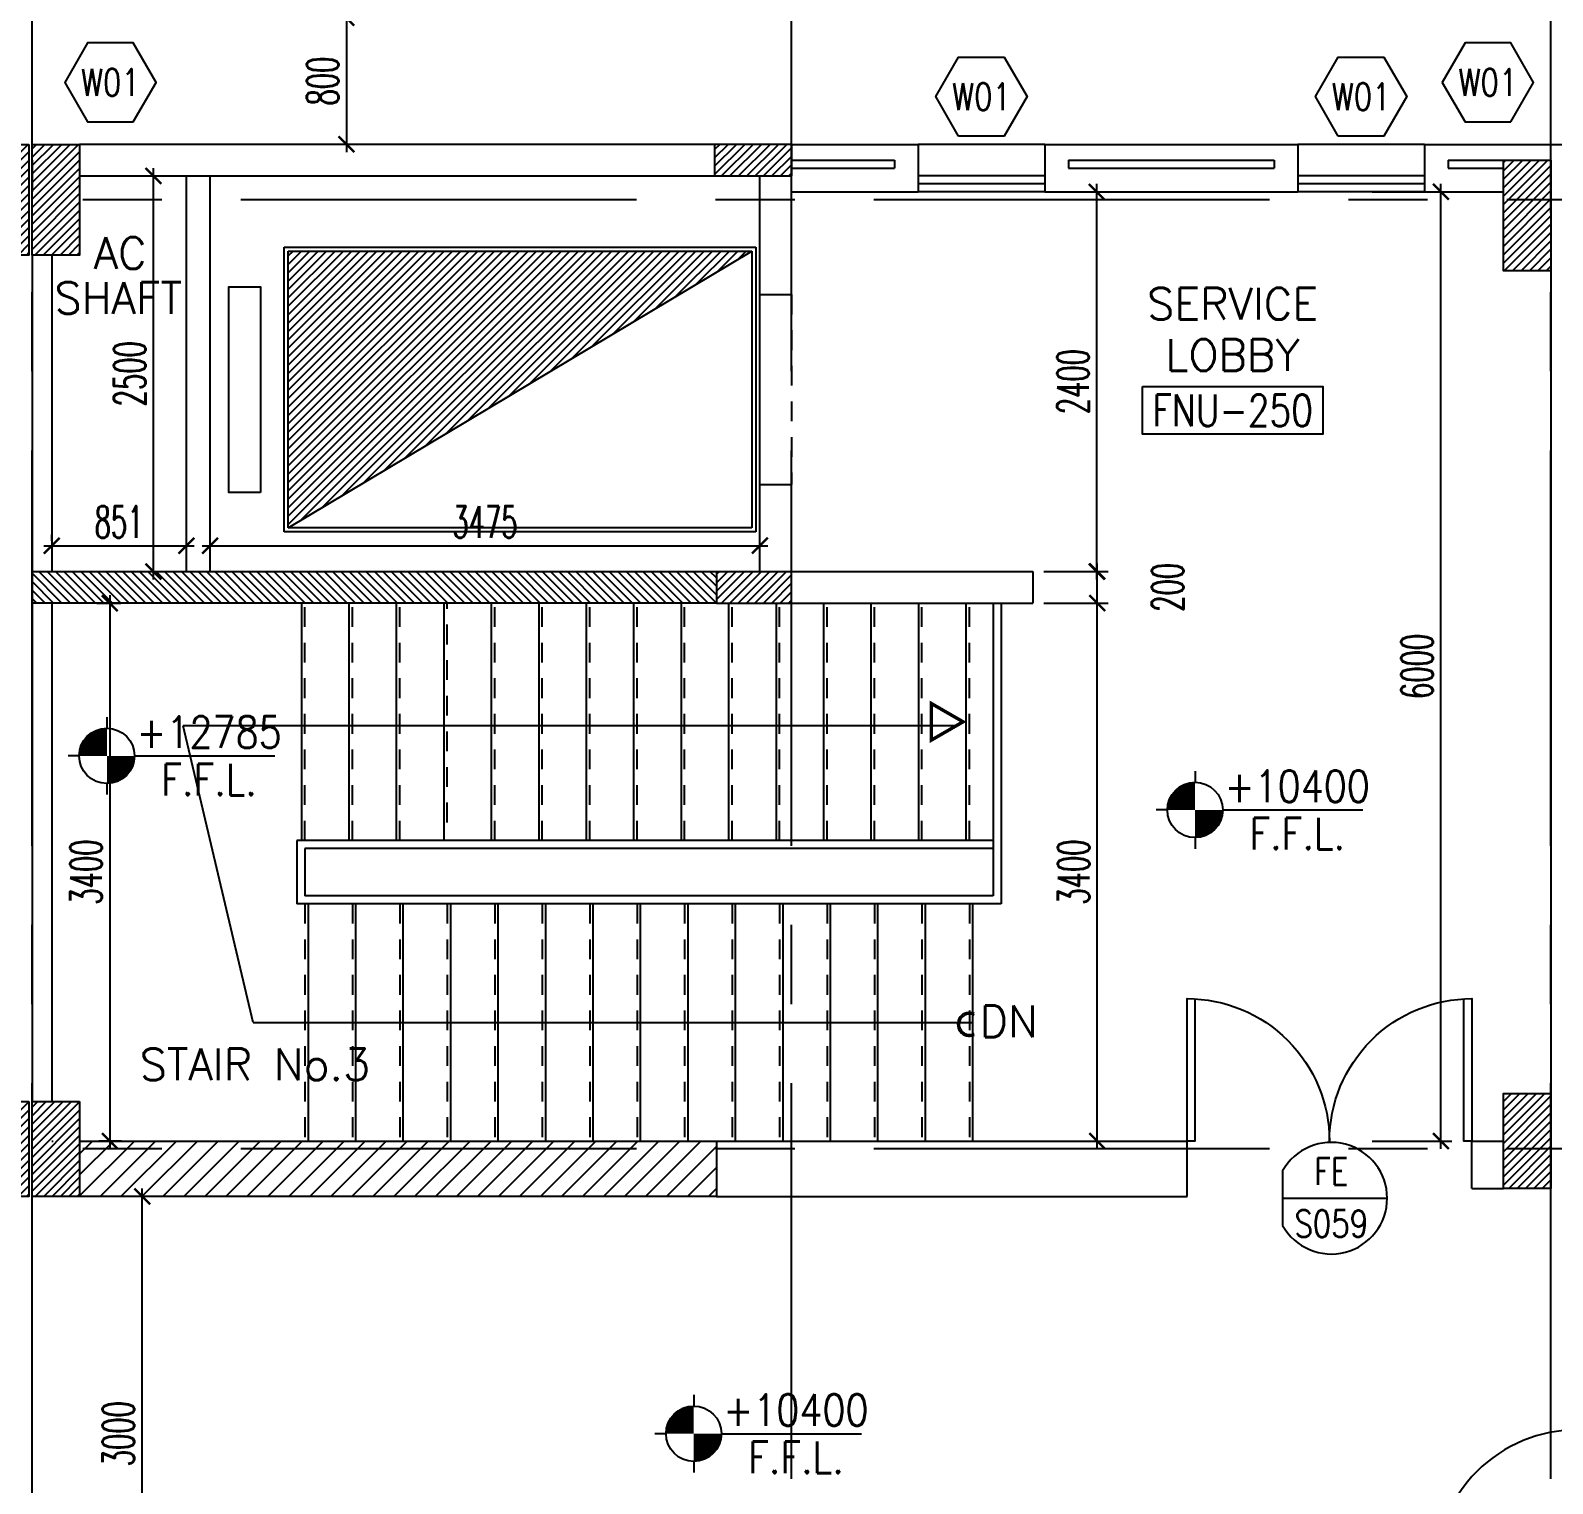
# Model space of a CAD drawing. Extents: x 88852.7 to 88945.7, y 39921.6 to 40001.1.
# Drawn here: x 88893.18 to 88902.8, y 39957.58 to 39966.77 of the extents above; entities that cross this region are included whole.
import ezdxf
from ezdxf.enums import TextEntityAlignment as Align

# ---------------------------------------------------------------- set-up
doc = ezdxf.new("R2010")
doc.units = 0
doc.header["$MEASUREMENT"] = 0
doc.header["$PDMODE"] = 34
doc.linetypes.add('CENTERX2', pattern=[4, 2.5, -0.5, 0.5, -0.5])
doc.linetypes.add('HIDDEN2', pattern=[0.1875, 0.125, -0.0625])
doc.layers.get('0').update_dxf_attribs({"linetype": 'CONTINUOUS'})
doc.layers.get('DEFPOINTS').update_dxf_attribs({"linetype": 'CONTINUOUS'})
for name, color, linetype in [('AXES', 11, 'CENTERX2'), ('COL', 2, 'CONTINUOUS'), ('DIM', 4, 'CONTINUOUS'), ('DOOR', 7, 'CONTINUOUS'), ('DOOR-CR', 4, 'CONTINUOUS'), ('DOOR-NO', 3, 'CONTINUOUS'), ('EJ', 9, 'CONTINUOUS'), ('ele', 7, 'CONTINUOUS'), ('HAT', 8, 'CONTINUOUS'), ('Hatch', 11, 'CONTINUOUS'), ('HIDDEN', 9, 'HIDDEN2'), ('INSUL', 4, 'CONTINUOUS'), ('LEV-PL', 7, 'CONTINUOUS'), ('LIFTS', 7, 'CONTINUOUS'), ('RM-BOX', 4, 'CONTINUOUS'), ('RM-NAME', 2, 'CONTINUOUS'), ('RM-NO', 2, 'CONTINUOUS'), ('ROOF', 7, 'CONTINUOUS'), ('STR', 7, 'CONTINUOUS'), ('STR-H', 8, 'HIDDEN2'), ('WALL', 2, 'CONTINUOUS'), ('WIN', 3, 'CONTINUOUS'), ('WIN-BOX', 3, 'CONTINUOUS'), ('WIN-NO', 5, 'CONTINUOUS')]:
    doc.layers.add(name, color=color, linetype=linetype)
doc.styles.add('ROMANS', font='ROMANS.shx', dxfattribs={"width": 0.6})
doc.styles.add('S', font='ROMANS.SHX')
doc.dimstyles.new('STANDARD in', dxfattribs={"dimtxt": 0.2, "dimasz": 0.1, "dimexe": 0.07, "dimexo": 0.07, "dimgap": 0.05, "dimtad": 1, "dimdec": 0, "dimlfac": 1000, "dimzin": 0, "dimdsep": 46, "dimtxsty": 'ROMANS', "dimblk": 'ARCHTICK', "dimcen": 0.05, "dimdle": 0.05, "dimclrd": 4, "dimclre": 4, "dimclrt": 2, "dimadec": 0, "dimazin": 0, "dimtfac": 1, "dimtdec": 0, "dimtmove": 2, "dimatfit": 3, "dimfxl": 0, "dimtolj": 1, "dimtzin": 0, "dimarcsym": 0})
pattern_1 = [(45, (-187159.60524, -17370.283364), (-0.0265165042945, 0.0265165042945), [])]

# ---------------------------------------------------------------- blocks, each defined once
blk = doc.blocks.new('_ARCHTICK')
at = {"color": 0, "linetype": 'ByBlock', "const_width": 0.15}
blk.add_lwpolyline([(-0.5, -0.5), (0.5, 0.5)], dxfattribs=at)
blk = doc.blocks.new('*D506')
at = {"layer": 'DEFPOINTS', "color": 0, "linetype": 'Continuous'}
for p in [(88899.5145, 39963.3496), (88899.9225, 39963.3496), (88899.5145, 39963.1496)]:
    blk.add_point(p, dxfattribs=at)
at = {"layer": 'ele', "color": 4, "linetype": 'Continuous', "lineweight": -2}
for p, q in [((88899.5845, 39963.3496), (88899.9925, 39963.3496)), ((88899.9225, 39963.0996), (88899.9225, 39963.3996)), ((88899.5845, 39963.1496), (88899.9925, 39963.1496))]:
    blk.add_line(p, q, dxfattribs=at)
at = {"layer": 'ele', "color": 4, "linetype": 'Continuous', "lineweight": -2, "xscale": 0.1, "yscale": 0.1, "zscale": 0.1}
for p, rotation in [((88899.9225, 39963.3496), 90), ((88899.9225, 39963.1496), 270)]:
    blk.add_blockref('_ARCHTICK', p, dxfattribs=dict(at, rotation=rotation))
at = {"layer": 'ele', "color": 2, "linetype": 'Continuous', "insert": (88900.3675, 39963.2496), "char_height": 0.2, "attachment_point": 5, "rotation": 90, "style": 'ROMANS'}
blk.add_mtext('\\A1;200', dxfattribs=at)
blk = doc.blocks.new('*D505')
at = {"layer": 'DEFPOINTS', "color": 0, "linetype": 'Continuous'}
for p in [(88899.5145, 39963.1496), (88899.9225, 39963.1496), (88899.5145, 39959.7496)]:
    blk.add_point(p, dxfattribs=at)
at = {"layer": 'ele', "color": 4, "linetype": 'Continuous', "lineweight": -2}
for p, q in [((88899.5845, 39963.1496), (88899.9925, 39963.1496)), ((88899.9225, 39959.6996), (88899.9225, 39963.1996)), ((88899.5845, 39959.7496), (88899.9925, 39959.7496))]:
    blk.add_line(p, q, dxfattribs=at)
at = {"layer": 'ele', "color": 4, "linetype": 'Continuous', "lineweight": -2, "xscale": 0.1, "yscale": 0.1, "zscale": 0.1}
for p, rotation in [((88899.9225, 39963.1496), 90), ((88899.9225, 39959.7496), 270)]:
    blk.add_blockref('_ARCHTICK', p, dxfattribs=dict(at, rotation=rotation))
at = {"layer": 'ele', "color": 2, "linetype": 'Continuous', "insert": (88899.7725, 39961.4496), "char_height": 0.2, "attachment_point": 5, "rotation": 90, "style": 'ROMANS'}
blk.add_mtext('\\A1;3400', dxfattribs=at)
blk = doc.blocks.new('*D507')
at = {"layer": 'DEFPOINTS', "color": 0, "linetype": 'Continuous'}
for p in [(88893.5299, 39963.1496), (88893.6814, 39959.7496), (88893.8246, 39959.7496)]:
    blk.add_point(p, dxfattribs=at)
at = {"layer": 'ele', "color": 4, "linetype": 'Continuous', "lineweight": -2}
for p, q in [((88893.5999, 39963.1496), (88893.7514, 39963.1496)), ((88893.6814, 39963.1996), (88893.6814, 39959.6996)), ((88893.7546, 39959.7496), (88893.6114, 39959.7496))]:
    blk.add_line(p, q, dxfattribs=at)
at = {"layer": 'ele', "color": 4, "linetype": 'Continuous', "lineweight": -2, "xscale": 0.1, "yscale": 0.1, "zscale": 0.1}
for p, rotation in [((88893.6814, 39963.1496), 90), ((88893.6814, 39959.7496), 270)]:
    blk.add_blockref('_ARCHTICK', p, dxfattribs=dict(at, rotation=rotation))
at = {"layer": 'ele', "color": 2, "linetype": 'Continuous', "insert": (88893.5314, 39961.4496), "char_height": 0.2, "attachment_point": 5, "rotation": 90, "style": 'ROMANS'}
blk.add_mtext('\\A1;3400', dxfattribs=at)
blk = doc.blocks.new('*D423')
at = {"layer": 'DEFPOINTS', "color": 0, "linetype": 'Continuous'}
for p in [(88894.3153, 39963.4996), (88897.7903, 39963.5127), (88897.7903, 39963.4996)]:
    blk.add_point(p, dxfattribs=at)
at = {"layer": 'DIM', "color": 4, "linetype": 'Continuous', "lineweight": -2}
for p, q in [((88894.2653, 39963.5127), (88897.8403, 39963.5127)), ((88894.3153, 39963.5696), (88894.3153, 39963.5827)), ((88897.7903, 39963.5696), (88897.7903, 39963.5827))]:
    blk.add_line(p, q, dxfattribs=at)
at = {"layer": 'DIM', "color": 4, "linetype": 'Continuous', "lineweight": -2, "xscale": 0.1, "yscale": 0.1, "zscale": 0.1, "rotation": 180}
blk.add_blockref('_ARCHTICK', (88894.3153, 39963.5127), dxfattribs=at)
at = {"layer": 'DIM', "color": 4, "linetype": 'Continuous', "lineweight": -2, "xscale": 0.1, "yscale": 0.1, "zscale": 0.1}
blk.add_blockref('_ARCHTICK', (88897.7903, 39963.5127), dxfattribs=at)
at = {"layer": 'DIM', "color": 2, "linetype": 'Continuous', "insert": (88896.0528, 39963.6627), "char_height": 0.2, "attachment_point": 5, "style": 'ROMANS'}
blk.add_mtext('\\A1;3475', dxfattribs=at)
blk = doc.blocks.new('*D422')
at = {"layer": 'DEFPOINTS', "color": 0, "linetype": 'Continuous'}
for p in [(88894.1653, 39963.5127), (88893.3145, 39963.4728), (88894.1653, 39963.4728)]:
    blk.add_point(p, dxfattribs=at)
at = {"layer": 'DIM', "color": 4, "linetype": 'Continuous', "lineweight": -2}
for p, q in [((88893.2645, 39963.5127), (88894.2153, 39963.5127)), ((88893.3145, 39963.5428), (88893.3145, 39963.5827)), ((88894.1653, 39963.5428), (88894.1653, 39963.5827))]:
    blk.add_line(p, q, dxfattribs=at)
at = {"layer": 'DIM', "color": 4, "linetype": 'Continuous', "lineweight": -2, "xscale": 0.1, "yscale": 0.1, "zscale": 0.1, "rotation": 180}
blk.add_blockref('_ARCHTICK', (88893.3145, 39963.5127), dxfattribs=at)
at = {"layer": 'DIM', "color": 4, "linetype": 'Continuous', "lineweight": -2, "xscale": 0.1, "yscale": 0.1, "zscale": 0.1}
blk.add_blockref('_ARCHTICK', (88894.1653, 39963.5127), dxfattribs=at)
at = {"layer": 'DIM', "color": 2, "linetype": 'Continuous', "insert": (88893.7399, 39963.6627), "char_height": 0.2, "attachment_point": 5, "style": 'ROMANS'}
blk.add_mtext('\\A1;851', dxfattribs=at)
blk = doc.blocks.new('*D656')
at = {"layer": 'DEFPOINTS', "color": 0, "linetype": 'Continuous'}
for p in [(88893.7501, 39965.8496), (88893.9574, 39965.8496), (88893.7736, 39963.3496)]:
    blk.add_point(p, dxfattribs=at)
at = {"layer": 'DIM', "color": 4, "linetype": 'Continuous', "lineweight": -2}
for p, q in [((88893.8201, 39965.8496), (88894.0274, 39965.8496)), ((88893.9574, 39963.2996), (88893.9574, 39965.8996)), ((88893.8436, 39963.3496), (88894.0274, 39963.3496))]:
    blk.add_line(p, q, dxfattribs=at)
at = {"layer": 'DIM', "color": 4, "linetype": 'Continuous', "lineweight": -2, "xscale": 0.1, "yscale": 0.1, "zscale": 0.1}
for p, rotation in [((88893.9574, 39965.8496), 90), ((88893.9574, 39963.3496), 270)]:
    blk.add_blockref('_ARCHTICK', p, dxfattribs=dict(at, rotation=rotation))
at = {"layer": 'DIM', "color": 2, "linetype": 'Continuous', "insert": (88893.8074, 39964.5996), "char_height": 0.2, "attachment_point": 5, "rotation": 90, "style": 'ROMANS'}
blk.add_mtext('\\A1;2500', dxfattribs=at)
blk = doc.blocks.new('*D675')
at = {"layer": 'DEFPOINTS', "color": 0, "linetype": 'Continuous'}
for p in [(88901.5911, 39965.7496), (88902.0942, 39965.7496), (88901.5911, 39959.7496)]:
    blk.add_point(p, dxfattribs=at)
at = {"layer": 'DIM', "color": 4, "linetype": 'Continuous', "lineweight": -2}
for p, q in [((88901.6611, 39965.7496), (88902.1642, 39965.7496)), ((88902.0942, 39959.6996), (88902.0942, 39965.7996)), ((88901.6611, 39959.7496), (88902.1642, 39959.7496))]:
    blk.add_line(p, q, dxfattribs=at)
at = {"layer": 'DIM', "color": 4, "linetype": 'Continuous', "lineweight": -2, "xscale": 0.1, "yscale": 0.1, "zscale": 0.1}
for p, rotation in [((88902.0942, 39965.7496), 90), ((88902.0942, 39959.7496), 270)]:
    blk.add_blockref('_ARCHTICK', p, dxfattribs=dict(at, rotation=rotation))
at = {"layer": 'DIM', "color": 2, "linetype": 'Continuous', "insert": (88901.9442, 39962.7496), "char_height": 0.2, "attachment_point": 5, "rotation": 90, "style": 'ROMANS'}
blk.add_mtext('\\A1;6000', dxfattribs=at)
blk = doc.blocks.new('*D655')
at = {"layer": 'DEFPOINTS', "color": 0, "linetype": 'Continuous'}
for p in [(88893.8863, 39959.3996), (88894.0953, 39959.3996), (88894.0953, 39956.3996)]:
    blk.add_point(p, dxfattribs=at)
at = {"layer": 'DIM', "color": 4, "linetype": 'Continuous', "lineweight": -2}
for p, q in [((88894.0253, 39959.3996), (88893.8163, 39959.3996)), ((88893.8863, 39956.3496), (88893.8863, 39959.4496)), ((88894.0253, 39956.3996), (88893.8163, 39956.3996))]:
    blk.add_line(p, q, dxfattribs=at)
at = {"layer": 'DIM', "color": 4, "linetype": 'Continuous', "lineweight": -2, "xscale": 0.1, "yscale": 0.1, "zscale": 0.1}
for p, rotation in [((88893.8863, 39959.3996), 90), ((88893.8863, 39956.3996), 270)]:
    blk.add_blockref('_ARCHTICK', p, dxfattribs=dict(at, rotation=rotation))
at = {"layer": 'DIM', "color": 2, "linetype": 'Continuous', "insert": (88893.7363, 39957.8996), "char_height": 0.2, "attachment_point": 5, "rotation": 90, "style": 'ROMANS'}
blk.add_mtext('\\A1;3000', dxfattribs=at)
blk = doc.blocks.new('A$C376C1807')
at = {"layer": 'DOOR'}
for p, q in [((0, 0.9), (0, 0.85)), ((0.9, 0.9), (0, 0.9)), ((0, 0.85), (0.8986, 0.85))]:
    blk.add_line(p, q, dxfattribs=at)
blk.add_arc((0, 0.9), 0.9, 270, 0, dxfattribs=at)
blk = doc.blocks.new('C11')
at = {"layer": 'HAT'}
h = blk.add_hatch(dxfattribs=at)
h.set_pattern_fill('ANSI31', color=256, scale=300, style=0)
h.set_pattern_definition([(45, (-248556.182, -75061.005), (-26.5165043, 26.5165043), [])])
h.paths.add_polyline_path([(300, 700), (0, 700), (0, 350), (300, 350)])
h.paths.add_polyline_path([(300, 350), (0, 350), (0, 0), (300, 0)])
at = {"layer": 'COL'}
blk.add_lwpolyline([(300, 700), (300, 0), (0, 0), (0, 700)], close=True, dxfattribs=at)
blk = doc.blocks.new('LEV1')
at = {"layer": 'LEV-PL'}
for p, q in [((0, 245), (0, 175)), ((-175, 0), (-245, 0)), ((175, 0), (1061.3, 0)), ((0, -175), (0, -245))]:
    blk.add_line(p, q, dxfattribs=at)
at = {"layer": 'LEV-PL', "const_width": 175}
for points in [[(-87.5, 0, -0.414214), (0, 87.5, -1)], [(87.5, 0, -0.414214), (0, -87.5, -1)]]:
    blk.add_lwpolyline(points, format="xyb", dxfattribs=at)
at = {"layer": 'LEV-PL'}
blk.add_circle((0, 0), 175, dxfattribs=at)
at = {"layer": 'LEV-PL', "color": 4, "style": 'S', "width": 0.85}
for tag, p in [('+0000', (646.1, 50)), ('F.F.L.', (646.1, -250))]:
    blk.add_attdef(tag, text='', height=200, dxfattribs=at).set_placement(p, align=Align.CENTER)
blk = doc.blocks.new('C11D')
at = {"layer": 'COL', "linetype": 'ByBlock'}
for p in [(-320, 0), (0, 0)]:
    blk.add_blockref('C11', p, dxfattribs=at)
blk = doc.blocks.new('C5V')
at = {"layer": 'HAT'}
h = blk.add_hatch(dxfattribs=at)
h.set_pattern_fill('ANSI31', color=256, scale=300, style=0)
h.set_pattern_definition([(45, (-249196.182, -54711.005), (-26.5165043, 26.5165043), [])])
h.paths.add_polyline_path([(-20, 600), (-320, 600), (-320, 300), (-20, 300)])
h.paths.add_polyline_path([(-20, 300), (-320, 300), (-320, 0), (-20, 0)])
h = blk.add_hatch(dxfattribs=at)
h.set_pattern_fill('ANSI31', color=256, scale=300, style=0)
h.set_pattern_definition([(45, (-248876.182, -54711.005), (-26.5165043, 26.5165043), [])])
h.paths.add_polyline_path([(300, 600), (0, 600), (0, 300), (300, 300)])
h.paths.add_polyline_path([(300, 300), (0, 300), (0, 0), (300, 0)])
at = {"layer": 'COL'}
for points in [[(-20, 600), (-20, 0), (-320, 0), (-320, 600)], [(300, 600), (300, 0), (0, 0), (0, 600)]]:
    blk.add_lwpolyline(points, close=True, dxfattribs=at)
blk = doc.blocks.new('DD1')
at = {"layer": 'DOOR-CR'}
blk.add_line((-307.6, 0), (352.8, 0), dxfattribs=at)
blk.add_lwpolyline([(-307.6, -172.9, 3.820224), (-307.6, 172.9)], format="xyb", close=True, dxfattribs=at)
at = {"layer": 'DOOR-NO', "style": 'ROMANS', "width": 0.8}
for tag, p in [('G', (0, 141.5)), ('000', (0, -141.4))]:
    blk.add_attdef(tag, text='', height=204, dxfattribs=at).set_placement(p, align=Align.MIDDLE)
blk = doc.blocks.new('WW1')
at = {"layer": 'WIN-BOX'}
blk.add_lwpolyline([(144.3, -250), (288.7, 0), (144.3, 250), (-144.3, 250), (-288.7, 0), (-144.3, -250)], close=True, dxfattribs=at)
at = {"layer": 'WIN-NO', "style": 'ROMANS', "width": 0.8}
blk.add_attdef('W00', text='', height=170, dxfattribs=at).set_placement((0, 0), align=Align.MIDDLE)
blk = doc.blocks.new('RM1')
at = {"layer": 'RM-BOX'}
blk.add_lwpolyline([(569.9, -200), (-569.9, -200), (-569.9, -500), (569.9, -500)], close=True, dxfattribs=at)
at = {"layer": 'RM-NAME', "style": 'ROMANS'}
for tag, p in [('ROOMNAME1', (0, 323.8)), ('ROOMNAME2', (0, 0))]:
    blk.add_attdef(tag, text='', height=200, dxfattribs=at).set_placement(p, align=Align.MIDDLE)
at = {"layer": 'RM-NO', "style": 'ROMANS', "width": 0.8}
blk.add_attdef('ROOMNO', text='', height=200, dxfattribs=at).set_placement((0, -350), align=Align.MIDDLE)
blk = doc.blocks.new('D180')
at = {"layer": 'DOOR'}
blk.add_lwpolyline([(850, 898.6), (850, 0), (900, 0), (900, 900, 0.414214), (0, 0, 0.414214), (-900, 900), (-900, 0), (-850, 0), (-850, 898.6)], format="xyb", dxfattribs=at)
blk = doc.blocks.new('*D757')
at = {"layer": 'DEFPOINTS', "color": 0, "linetype": 'Continuous'}
for p in [(88895.4463, 39966.8496), (88895.1767, 39966.0496), (88895.4165, 39966.0496)]:
    blk.add_point(p, dxfattribs=at)
at = {"layer": 'DIM', "color": 4, "linetype": 'Continuous', "lineweight": -2}
for p, q in [((88895.1767, 39966.8996), (88895.1767, 39965.9996)), ((88895.3763, 39966.8496), (88895.1067, 39966.8496)), ((88895.3465, 39966.0496), (88895.1067, 39966.0496))]:
    blk.add_line(p, q, dxfattribs=at)
at = {"layer": 'DIM', "color": 4, "linetype": 'Continuous', "lineweight": -2, "xscale": 0.1, "yscale": 0.1, "zscale": 0.1}
for p, rotation in [((88895.1767, 39966.8496), 90), ((88895.1767, 39966.0496), 270)]:
    blk.add_blockref('_ARCHTICK', p, dxfattribs=dict(at, rotation=rotation))
at = {"layer": 'DIM', "color": 2, "linetype": 'Continuous', "insert": (88895.0267, 39966.4496), "char_height": 0.2, "attachment_point": 5, "rotation": 90, "style": 'ROMANS'}
blk.add_mtext('\\A1;800', dxfattribs=at)
blk = doc.blocks.new('*D775')
at = {"layer": 'DEFPOINTS', "color": 0, "linetype": 'Continuous'}
for p in [(88899.713, 39965.7496), (88899.9193, 39965.7496), (88899.7355, 39963.3496)]:
    blk.add_point(p, dxfattribs=at)
at = {"layer": 'DIM', "color": 4, "linetype": 'Continuous', "lineweight": -2}
for p, q in [((88899.783, 39965.7496), (88899.9893, 39965.7496)), ((88899.9193, 39963.2996), (88899.9193, 39965.7996)), ((88899.8055, 39963.3496), (88899.9893, 39963.3496))]:
    blk.add_line(p, q, dxfattribs=at)
at = {"layer": 'DIM', "color": 4, "linetype": 'Continuous', "lineweight": -2, "xscale": 0.1, "yscale": 0.1, "zscale": 0.1}
for p, rotation in [((88899.9193, 39965.7496), 90), ((88899.9193, 39963.3496), 270)]:
    blk.add_blockref('_ARCHTICK', p, dxfattribs=dict(at, rotation=rotation))
at = {"layer": 'DIM', "color": 2, "linetype": 'Continuous', "insert": (88899.7693, 39964.5496), "char_height": 0.2, "attachment_point": 5, "rotation": 90, "style": 'ROMANS'}
blk.add_mtext('\\A1;2400', dxfattribs=at)

msp = doc.modelspace()

# ---------------------------------------------------------------- hatches: boundary and pattern name
at = {"layer": 'HAT'}
h = msp.add_hatch(dxfattribs=at)
h.set_pattern_fill('ANSI31', color=256, scale=0.3, style=0)
h.set_pattern_definition([(45, (-187159.60524, -17370.183364), (-0.0265165042945, 0.0265165042945), [])])
h.paths.add_polyline_path([(88897.9903, 39966.0496), (88897.506, 39966.0496), (88897.506, 39965.8496), (88897.9903, 39965.8496), (88897.9903, 39965.9103)])
h = msp.add_hatch(dxfattribs=at)
h.set_pattern_fill('ANSI31', color=256, scale=0.3, style=0)
h.set_pattern_definition(pattern_1)
h.paths.add_polyline_path([(88895.5903, 39965.3746), (88894.8091, 39965.3746), (88894.8091, 39964.4996), (88895.5903, 39964.4996)])
h.paths.add_polyline_path([(88896.7903, 39965.3746), (88895.5903, 39965.3746), (88895.5903, 39964.4996), (88896.274, 39964.4996), (88896.7903, 39964.8077)])
h.paths.add_polyline_path([(88895.5903, 39964.4996), (88894.8091, 39964.4996), (88894.8091, 39963.6254), (88895.5903, 39964.0916)])
h.paths.add_polyline_path([(88896.274, 39964.4996), (88895.5903, 39964.4996), (88895.5903, 39964.0916)])
h.paths.add_polyline_path([(88897.7403, 39965.3746), (88896.7903, 39965.3746), (88896.7903, 39964.8077)])
h.paths.add_polyline_path([(88896.429, 39964.391), (88896.429, 39964.7081), (88896.609, 39964.7081), (88896.609, 39964.391)], flags=9)
h = msp.add_hatch(dxfattribs=at)
h.set_pattern_fill('ANSI31', color=256, scale=0.3, style=0)
h.set_pattern_definition([(135, (89193.55644, 39809.97983), (0.0265165043, 0.0265165043), [])])
h.paths.add_polyline_path([(88893.1903, 39963.1496), (88893.1903, 39963.3496), (88897.5153, 39963.3496), (88897.5153, 39963.1496)])
h = msp.add_hatch(dxfattribs=at)
h.set_pattern_fill('ANSI31', color=256, scale=0.3, style=0)
h.set_pattern_definition(pattern_1)
h.paths.add_polyline_path([(88897.9903, 39963.3496), (88897.5169, 39963.3496), (88897.5169, 39963.2996), (88897.9903, 39963.2996)])
h.paths.add_polyline_path([(88897.9903, 39963.2996), (88897.5169, 39963.2996), (88897.5169, 39963.1496), (88897.9903, 39963.1496)])
h = msp.add_hatch(dxfattribs=at)
h.set_pattern_fill('ANSI31', color=256, scale=0.3, style=0)
h.set_pattern_definition([(45, (88601.954076, 39904.688557), (-0.0265165043, 0.0265165043), [])])
h.paths.add_polyline_path([(88902.7903, 39960.0496), (88902.4903, 39960.0496), (88902.4903, 39959.6996), (88902.7903, 39959.6996)])
h.paths.add_polyline_path([(88902.7903, 39959.6996), (88902.4903, 39959.6996), (88902.4903, 39959.4496), (88902.7903, 39959.4496)])
at = {"layer": 'Hatch', "linetype": 'Continuous'}
h = msp.add_hatch(dxfattribs=at)
h.set_pattern_fill('ANSI31', color=256, scale=0.75, style=0)
h.paths.add_polyline_path([(88897.5153, 39959.6996), (88893.4903, 39959.6996), (88893.4903, 39959.3996), (88897.5153, 39959.3996)])
h.paths.add_polyline_path([(88897.5153, 39959.7496), (88893.4903, 39959.7496), (88893.4903, 39959.6996), (88897.5153, 39959.6996)])

# ---------------------------------------------------------------- linework, layer by layer
at = {"layer": 'AXES'}
for p, q in [((88897.9903, 39921.6153), (88897.9903, 40000.4279)), ((88893.1903, 39921.6153), (88893.1903, 40000.0779)), ((88902.7903, 39921.6153), (88902.7903, 40000.0779)), ((88945.0103, 39965.6996), (88876.9703, 39965.6996)), ((88945.0103, 39959.6996), (88876.9703, 39959.6996))]:
    msp.add_line(p, q, dxfattribs=at)
at = {"layer": 'COL'}
for p, q in [((88897.9903, 39966.0496), (88893.4903, 39966.0496)), ((88893.1903, 39965.9496), (88893.1903, 39965.7496)), ((88893.4903, 39965.8496), (88897.9903, 39965.8496)), ((88893.4903, 39959.7496), (88897.5153, 39959.7496)), ((88897.5153, 39959.7496), (88897.5153, 39959.3996)), ((88897.5153, 39959.3996), (88893.4903, 39959.3996))]:
    msp.add_line(p, q, dxfattribs=at)
for points in [[(88897.5153, 39963.1496), (88893.1903, 39963.1496), (88893.1903, 39963.3496), (88897.5153, 39963.3496)], [(88902.7903, 39960.0496), (88902.7903, 39959.4496), (88902.4903, 39959.4496), (88902.4903, 39960.0496)]]:
    msp.add_lwpolyline(points, close=True, dxfattribs=at)
msp.add_lwpolyline([(88893.3145, 39959.7496), (88893.323, 39959.7496)], dxfattribs=at)
at = {"layer": 'EJ'}
for p, q in [((88893.1903, 39965.3496), (88893.1903, 39959.9996)), ((88893.1903, 39956.3496), (88893.1903, 39959.4496))]:
    msp.add_line(p, q, dxfattribs=at)
at = {"layer": 'HIDDEN'}
msp.add_line((88897.9903, 39965.0996), (88897.9903, 39963.8996), dxfattribs=at)
at = {"layer": 'INSUL'}
for p, q in [((88897.9903, 39965.9496), (88898.6403, 39965.9496)), ((88898.6403, 39965.9496), (88898.6403, 39965.8996)), ((88899.7403, 39965.9496), (88899.7403, 39965.8996)), ((88899.7403, 39965.9496), (88901.0403, 39965.9496)), ((88901.0403, 39965.9496), (88901.0403, 39965.8996)), ((88902.1403, 39965.9496), (88902.4903, 39965.9496)), ((88902.1403, 39965.9496), (88902.1403, 39965.8996)), ((88897.9903, 39965.8996), (88898.6403, 39965.8996)), ((88899.7403, 39965.8996), (88901.0403, 39965.8996)), ((88902.1403, 39965.8996), (88902.4903, 39965.8996))]:
    msp.add_line(p, q, dxfattribs=at)
at = {"layer": 'LIFTS'}
for p, q in [((88894.7841, 39965.3996), (88897.7653, 39965.3996)), ((88894.7841, 39963.5996), (88894.7841, 39965.3996)), ((88894.8091, 39963.6254), (88897.7403, 39965.3746)), ((88894.8091, 39965.3746), (88897.7403, 39965.3746)), ((88894.8091, 39963.6246), (88894.8091, 39965.3746)), ((88897.7403, 39965.3746), (88897.7403, 39963.6246)), ((88897.7653, 39965.3996), (88897.7653, 39963.5996)), ((88897.7903, 39963.8996), (88897.7903, 39965.0996)), ((88897.7653, 39963.5996), (88894.7841, 39963.5996)), ((88897.7403, 39963.6246), (88894.8091, 39963.6246))]:
    msp.add_line(p, q, dxfattribs=at)
msp.add_lwpolyline([(88894.6341, 39963.8496), (88894.4341, 39963.8496), (88894.4341, 39965.1496), (88894.6341, 39965.1496)], close=True, dxfattribs=at)
at = {"layer": 'ROOF'}
msp.add_line((88893.1903, 39966.0496), (88893.1903, 39977.5996), dxfattribs=at)
at = {"layer": 'STR'}
for p, q in [((88894.8945, 39961.6496), (88894.8945, 39963.1496)), ((88895.1945, 39961.6496), (88895.1945, 39963.1496)), ((88895.4945, 39961.6496), (88895.4945, 39963.1496)), ((88895.7945, 39961.6496), (88895.7945, 39963.1496)), ((88896.0945, 39961.6496), (88896.0945, 39963.1496)), ((88896.3945, 39961.6496), (88896.3945, 39963.1496)), ((88896.6945, 39961.6496), (88896.6945, 39963.1496)), ((88896.9945, 39961.6496), (88896.9945, 39963.1496)), ((88897.2945, 39961.6496), (88897.2945, 39963.1496)), ((88897.5945, 39961.6496), (88897.5945, 39963.1496)), ((88897.8945, 39961.6496), (88897.8945, 39963.1496)), ((88898.1945, 39961.6496), (88898.1945, 39963.1496)), ((88898.4945, 39961.6496), (88898.4945, 39963.1496)), ((88898.7945, 39961.6496), (88898.7945, 39963.1496)), ((88899.0945, 39961.6496), (88899.0945, 39963.1496)), ((88899.2645, 39963.1496), (88899.2645, 39961.2996)), ((88899.3145, 39963.1496), (88899.3145, 39961.2496)), ((88894.5882, 39960.4996), (88894.1445, 39962.3746)), ((88899.0395, 39962.3746), (88894.1445, 39962.3746)), ((88894.8645, 39961.6496), (88894.8645, 39961.2496)), ((88895.7945, 39961.6496), (88894.8645, 39961.6496)), ((88894.9145, 39961.5996), (88894.9145, 39961.2996)), ((88895.7945, 39961.5996), (88894.9145, 39961.5996)), ((88899.2645, 39961.6496), (88895.7945, 39961.6496)), ((88899.2645, 39961.5996), (88895.7945, 39961.5996)), ((88899.2645, 39961.2996), (88894.9145, 39961.2996)), ((88899.3145, 39961.2496), (88894.8645, 39961.2496)), ((88894.9345, 39961.2496), (88894.9345, 39959.7496)), ((88895.2345, 39961.2496), (88895.2345, 39959.7496)), ((88895.5345, 39961.2496), (88895.5345, 39959.7496)), ((88895.8345, 39961.2496), (88895.8345, 39959.7496)), ((88896.1345, 39961.2496), (88896.1345, 39959.7496)), ((88896.4345, 39961.2496), (88896.4345, 39959.7496)), ((88896.7345, 39961.2496), (88896.7345, 39959.7496)), ((88897.0345, 39961.2496), (88897.0345, 39959.7496)), ((88897.3345, 39961.2496), (88897.3345, 39959.7496)), ((88897.6345, 39961.2496), (88897.6345, 39959.7496)), ((88897.9345, 39961.2496), (88897.9345, 39959.7496)), ((88898.2345, 39961.2496), (88898.2345, 39959.7496)), ((88898.5345, 39961.2496), (88898.5345, 39959.7496)), ((88898.8345, 39961.2496), (88898.8345, 39959.7496)), ((88899.1345, 39961.2496), (88899.1345, 39959.7496)), ((88894.5882, 39960.4996), (88899.1345, 39960.4996))]:
    msp.add_line(p, q, dxfattribs=at)
at = {"layer": 'STR', "const_width": 0.0215}
msp.add_lwpolyline([(88898.8745, 39962.515), (88898.8745, 39962.2841), (88899.0745, 39962.3996)], close=True, dxfattribs=at)
at = {"layer": 'STR'}
for radius, start, end in [(0.075, 66.42182, 293.57818), (0.065, 62.51357, 297.48643)]:
    msp.add_arc((88899.1145, 39960.4877), radius, start, end, dxfattribs=at)
at = {"layer": 'STR-H'}
for p, q in [((88894.9145, 39961.6496), (88894.9145, 39963.1496)), ((88895.2145, 39961.6496), (88895.2145, 39963.1496)), ((88895.5145, 39961.6496), (88895.5145, 39963.1496)), ((88895.8145, 39961.7639), (88895.8145, 39963.1496)), ((88896.1145, 39961.6496), (88896.1145, 39963.1496)), ((88896.4145, 39961.6496), (88896.4145, 39963.1496)), ((88896.7145, 39961.6496), (88896.7145, 39963.1496)), ((88897.0145, 39961.6496), (88897.0145, 39963.1496)), ((88897.3145, 39961.6496), (88897.3145, 39963.1496)), ((88897.6145, 39961.6496), (88897.6145, 39963.1496)), ((88897.9145, 39961.6496), (88897.9145, 39963.1496)), ((88898.2145, 39961.6496), (88898.2145, 39963.1496)), ((88898.5145, 39961.6496), (88898.5145, 39963.1496)), ((88898.8145, 39961.6496), (88898.8145, 39963.1496)), ((88899.1145, 39961.6496), (88899.1145, 39963.1496)), ((88894.9145, 39961.2496), (88894.9145, 39959.7496)), ((88895.2145, 39961.2496), (88895.2145, 39959.7496)), ((88895.5145, 39961.2496), (88895.5145, 39959.7496)), ((88895.8145, 39961.2496), (88895.8145, 39959.7496)), ((88896.1145, 39961.2496), (88896.1145, 39959.7496)), ((88896.4145, 39961.2496), (88896.4145, 39959.7496)), ((88896.7145, 39961.2496), (88896.7145, 39959.7496)), ((88897.0145, 39961.2496), (88897.0145, 39959.7496)), ((88897.3145, 39961.2496), (88897.3145, 39959.7496)), ((88897.6145, 39961.2496), (88897.6145, 39959.7496)), ((88897.9145, 39961.2496), (88897.9145, 39959.7496)), ((88898.2145, 39961.2496), (88898.2145, 39959.7496)), ((88898.5145, 39961.2496), (88898.5145, 39959.7496)), ((88898.8145, 39961.2496), (88898.8145, 39959.7496)), ((88899.1145, 39961.2496), (88899.1145, 39959.7496))]:
    msp.add_line(p, q, dxfattribs=at)
at = {"layer": 'WALL'}
for p, q in [((88897.506, 39965.8496), (88897.506, 39966.0496)), ((88897.9903, 39966.0496), (88898.7903, 39966.0496)), ((88898.7903, 39966.0496), (88898.7903, 39965.7496)), ((88899.5903, 39966.0496), (88899.5903, 39965.7496)), ((88899.5903, 39966.0496), (88901.1903, 39966.0496)), ((88901.1903, 39966.0496), (88901.1903, 39965.7496)), ((88901.9903, 39966.0496), (88903.1103, 39966.0496)), ((88901.9903, 39966.0496), (88901.9903, 39965.7496)), ((88902.0959, 39966.0496), (88902.1459, 39966.0496)), ((88894.1653, 39963.3496), (88894.1653, 39965.8496)), ((88894.3153, 39963.4996), (88894.3153, 39965.8496)), ((88897.7903, 39965.0996), (88897.7903, 39965.8496)), ((88897.9903, 39965.0996), (88897.9903, 39965.8496)), ((88894.3153, 39963.3496), (88894.3153, 39965.7496)), ((88897.9903, 39965.7496), (88898.7903, 39965.7496)), ((88899.5903, 39965.7496), (88901.1903, 39965.7496)), ((88901.9903, 39965.7496), (88902.4903, 39965.7496)), ((88902.7903, 39965.7496), (88902.7903, 39959.6496)), ((88893.3145, 39965.3496), (88893.3145, 39963.3496)), ((88897.7903, 39965.0996), (88897.9903, 39965.0996)), ((88897.7903, 39963.8996), (88897.9903, 39963.8996)), ((88897.7903, 39963.3496), (88897.7903, 39963.8996)), ((88897.9903, 39963.2996), (88897.9903, 39963.8996)), ((88897.5153, 39963.3496), (88899.5145, 39963.3496)), ((88899.5145, 39963.3496), (88899.5145, 39963.1496)), ((88893.3145, 39963.1496), (88893.3145, 39959.9996)), ((88897.5153, 39963.1496), (88899.5145, 39963.1496)), ((88897.5153, 39959.7496), (88900.4903, 39959.7496)), ((88900.4903, 39959.3996), (88900.4903, 39959.7496)), ((88902.2903, 39959.4496), (88902.2903, 39959.7496)), ((88902.2903, 39959.7496), (88902.4903, 39959.7496)), ((88897.5153, 39959.3996), (88900.4903, 39959.3996)), ((88902.2903, 39959.4496), (88902.4903, 39959.4496))]:
    msp.add_line(p, q, dxfattribs=at)
at = {"layer": 'WALL', "linetype": 'ByBlock', "ltscale": 0.3}
msp.add_line((88897.9903, 39966.0496), (88897.9903, 39965.8496), dxfattribs=at)
at = {"layer": 'WIN'}
for p, q in [((88899.5903, 39966.0496), (88898.7903, 39966.0496)), ((88901.9903, 39966.0496), (88901.1903, 39966.0496)), ((88899.5903, 39965.8496), (88898.7903, 39965.8496)), ((88901.9903, 39965.8496), (88901.1903, 39965.8496)), ((88899.5903, 39965.7996), (88898.7903, 39965.7996)), ((88899.5903, 39965.7496), (88898.7903, 39965.7496)), ((88901.9903, 39965.7996), (88901.1903, 39965.7996)), ((88901.9903, 39965.7496), (88901.1903, 39965.7496))]:
    msp.add_line(p, q, dxfattribs=at)

# ---------------------------------------------------------------- block references
at = {"layer": 'COL', "xscale": 0.001, "yscale": 0.001, "zscale": 0.001}
for name, p in [('C11D', (88893.1903, 39965.3496)), ('C5V', (88893.1903, 39959.3996))]:
    msp.add_blockref(name, p, dxfattribs=at)
at = {"layer": 'COL', "linetype": 'ByBlock', "xscale": 0.001, "yscale": 0.001, "zscale": 0.001}
msp.add_blockref('C11', (88902.4903, 39965.2496), dxfattribs=at)
at = {"layer": 'DOOR', "linetype": 'Continuous', "rotation": 180}
msp.add_blockref('A$C376C1807', (88902.9582, 39957.9246), dxfattribs=at)
at = {"layer": 'DOOR-NO'}
ref = msp.add_blockref('DD1', (88901.4018, 39959.3884), dxfattribs=dict(at, xscale=0.001, yscale=0.001, zscale=0.001))
ref.add_attrib('G', 'FE', dxfattribs={"height": 0.17, "style": 'ROMANS', "width": 0.8}).set_placement((88901.4018, 39959.558), align=Align.MIDDLE)
ref.add_attrib('000', 'S059', dxfattribs={"height": 0.17, "style": 'ROMANS', "width": 0.8}).set_placement((88901.4018, 39959.2272), align=Align.MIDDLE)
at = {"layer": 'LEV-PL', "xscale": 0.001, "yscale": 0.001, "zscale": 0.001}
for p, values in [((88893.6627, 39962.1844), {'F.F.L.': 'F.F.L.', '+0000': '+12785'}), ((88900.5406, 39961.8426), {'F.F.L.': 'F.F.L.', '+0000': '+10400'}), ((88897.3721, 39957.8996), {'F.F.L.': 'F.F.L.', '+0000': '+10400'})]:
    msp.add_blockref('LEV1', p, dxfattribs=at).add_auto_attribs(values)
at = {"layer": 'RM-NO'}
ref = msp.add_blockref('RM1', (88900.7784, 39964.718), dxfattribs=dict(at, xscale=-0.001, yscale=0.001, zscale=0.001))
ref.add_attrib('ROOMNO', 'FNU-250', dxfattribs={"height": 0.2, "style": 'ROMANS', "width": 0.8}).set_placement((88900.7784, 39964.368), align=Align.MIDDLE)
ref.add_attrib('ROOMNAME2', 'LOBBY', dxfattribs={"layer": 'RM-NAME', "height": 0.2, "style": 'ROMANS'}).set_placement((88900.7784, 39964.718), align=Align.MIDDLE)
ref.add_attrib('ROOMNAME1', 'SERVICE', dxfattribs={"layer": 'RM-NAME', "height": 0.2, "style": 'ROMANS'}).set_placement((88900.7784, 39965.0418), align=Align.MIDDLE)
at = {"layer": 'WALL', "xscale": -0.001, "yscale": 0.001, "zscale": 0.001}
msp.add_blockref('D180', (88901.3903, 39959.7496), dxfattribs=at)
at = {"layer": 'WIN-NO', "xscale": 0.001, "yscale": 0.001, "zscale": 0.001}
for p in [(88893.6849, 39966.4409), (88902.3918, 39966.4409)]:
    msp.add_blockref('WW1', p, dxfattribs=at).add_auto_attribs({'W00': 'W01'})
at = {"layer": 'WIN-NO'}
ref = msp.add_blockref('WW1', (88899.1903, 39966.3515), dxfattribs=dict(at, xscale=-0.001, yscale=0.001, zscale=0.001))
ref.add_attrib('W00', 'W01', dxfattribs={"height": 0.17, "style": 'ROMANS', "width": 0.8}).set_placement((88899.1903, 39966.3515), align=Align.MIDDLE)
ref = msp.add_blockref('WW1', (88901.5903, 39966.3515), dxfattribs=dict(at, xscale=-0.001, yscale=0.001, zscale=0.001))
ref.add_attrib('W00', 'W01', dxfattribs={"height": 0.17, "style": 'ROMANS', "width": 0.8}).set_placement((88901.5903, 39966.3515), align=Align.MIDDLE)

# ---------------------------------------------------------------- texts
at = {"layer": 'RM-NAME', "style": 'ROMANS'}
for s, p in [('AC', (88893.7466, 39965.3626)), ('SHAFT', (88893.7352, 39965.0792)), ('DN', (88899.3631, 39960.5067)), ('STAIR No.3', (88894.5986, 39960.2342))]:
    msp.add_text(s, height=0.2, dxfattribs=at).set_placement(p, align=Align.MIDDLE)

# ---------------------------------------------------------------- dimensions: what is measured, and where the dimension line sits
at = {"layer": 'DIM', "linetype": 'Continuous'}
dim = msp.add_linear_dim(base=(88895.1767, 39966.0496), p1=(88895.4463, 39966.8496), p2=(88895.4165, 39966.0496), angle=90, dimstyle='STANDARD in', dxfattribs=at)
dim.commit()
dim.dimension.update_dxf_attribs({"geometry": '*D757', "text_midpoint": (88895.0267, 39966.4496)})
at = {"layer": 'DIM', "color": 0, "linetype": 'Continuous'}
for base, p1, p2, angle, picture, middle in [((88893.9574, 39965.8496), (88893.7736, 39963.3496), (88893.7501, 39965.8496), 90, '*D656', (88893.8074, 39964.5996)), ((88899.9193, 39965.7496), (88899.7355, 39963.3496), (88899.713, 39965.7496), 90, '*D775', (88899.7693, 39964.5496)), ((88902.0942, 39965.7496), (88901.5911, 39959.7496), (88901.5911, 39965.7496), 90, '*D675', (88901.9442, 39962.7496)), ((88894.1653, 39963.5127), (88893.3145, 39963.4728), (88894.1653, 39963.4728), 180, '*D422', (88893.7399, 39963.6627)), ((88897.7903, 39963.5127), (88894.3153, 39963.4996), (88897.7903, 39963.4996), 180, '*D423', (88896.0528, 39963.6627)), ((88893.8863, 39959.3996), (88894.0953, 39956.3996), (88894.0953, 39959.3996), 90, '*D655', (88893.7363, 39957.8996))]:
    dim = msp.add_linear_dim(base=base, p1=p1, p2=p2, angle=angle, dimstyle='STANDARD in', dxfattribs=at)
    dim.commit()
    dim.dimension.update_dxf_attribs({"geometry": picture, "text_midpoint": middle})
at = {"layer": 'ele', "color": 0, "linetype": 'Continuous'}
for base, p1, p2, picture, middle in [((88899.9225, 39963.3496), (88899.5145, 39963.1496), (88899.5145, 39963.3496), '*D506', (88900.3675, 39963.2496)), ((88893.6814, 39959.7496), (88893.5299, 39963.1496), (88893.8246, 39959.7496), '*D507', (88893.5314, 39961.4496)), ((88899.9225, 39963.1496), (88899.5145, 39959.7496), (88899.5145, 39963.1496), '*D505', (88899.7725, 39961.4496))]:
    dim = msp.add_linear_dim(base=base, p1=p1, p2=p2, angle=90, dimstyle='STANDARD in', dxfattribs=at)
    dim.commit()
    dim.dimension.update_dxf_attribs({"geometry": picture, "text_midpoint": middle})

doc.saveas('drawing.dxf')
